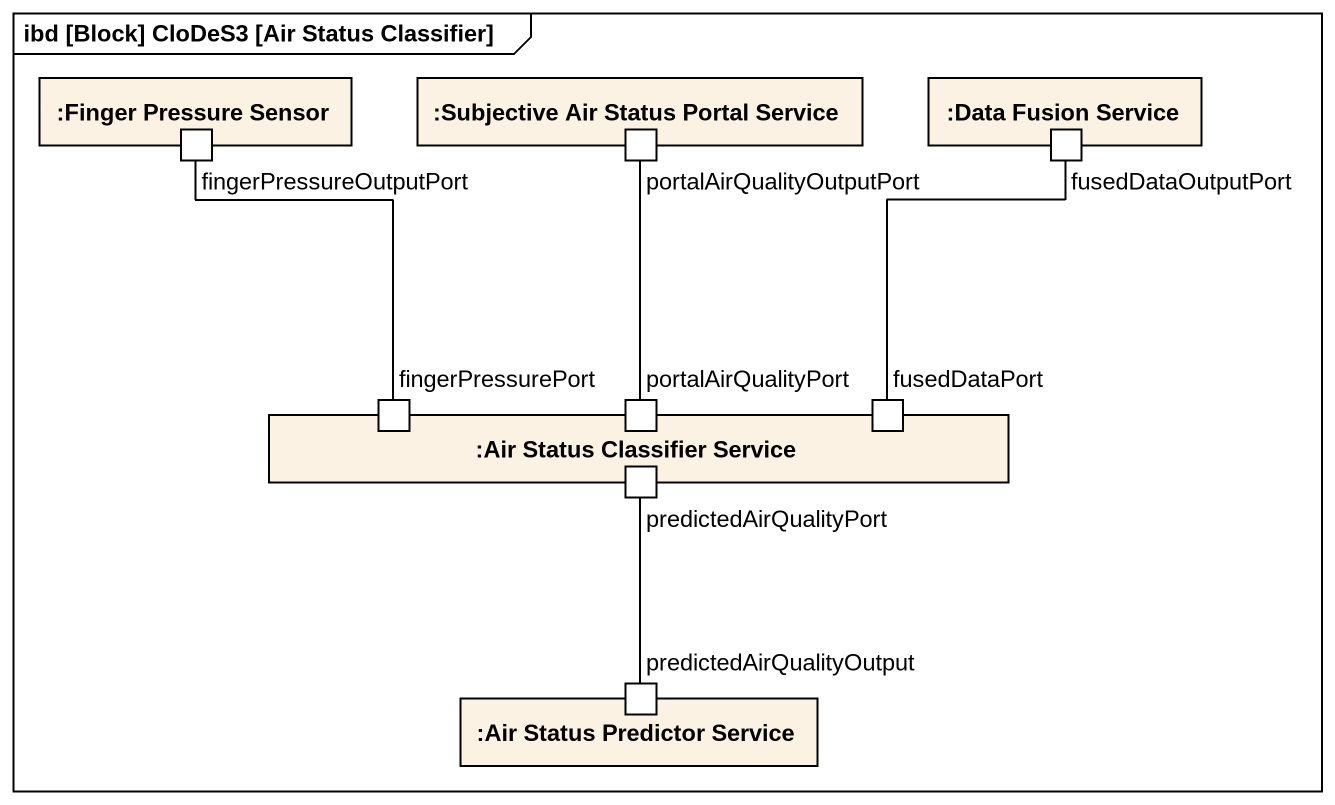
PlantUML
@startuml
mainframe ibd [Block] CloDeS3 [Air Status Classifier]
rectangle ":Finger Pressure Sensor" as Finger_Pressure_Sensor {
  port fingerPressureOutputPort
}
rectangle ":Subjective Air Status Portal Service" as Subjective_Air_Status {
  port portalAirQualityOutputPort
}
rectangle ":Data Fusion Service" as Data_Fusion_Service {
  port fusedDataOutputPort
}
rectangle ":Air Status Classifier Service" as Air_Status_Classifier {
  port fingerPressurePort
  port portalAirQualityPort
  port predictedAirQualityPort
  port fusedDataPort
}
rectangle ":Air Status Predictor Service" as Air_Status_Predictor_Service {
  port predictedAirQualityOutput
}
fingerPressureOutputPort -- fingerPressurePort
portalAirQualityOutputPort -- portalAirQualityPort
fusedDataOutputPort -- fusedDataPort
predictedAirQualityPort -- predictedAirQualityOutput
@enduml
